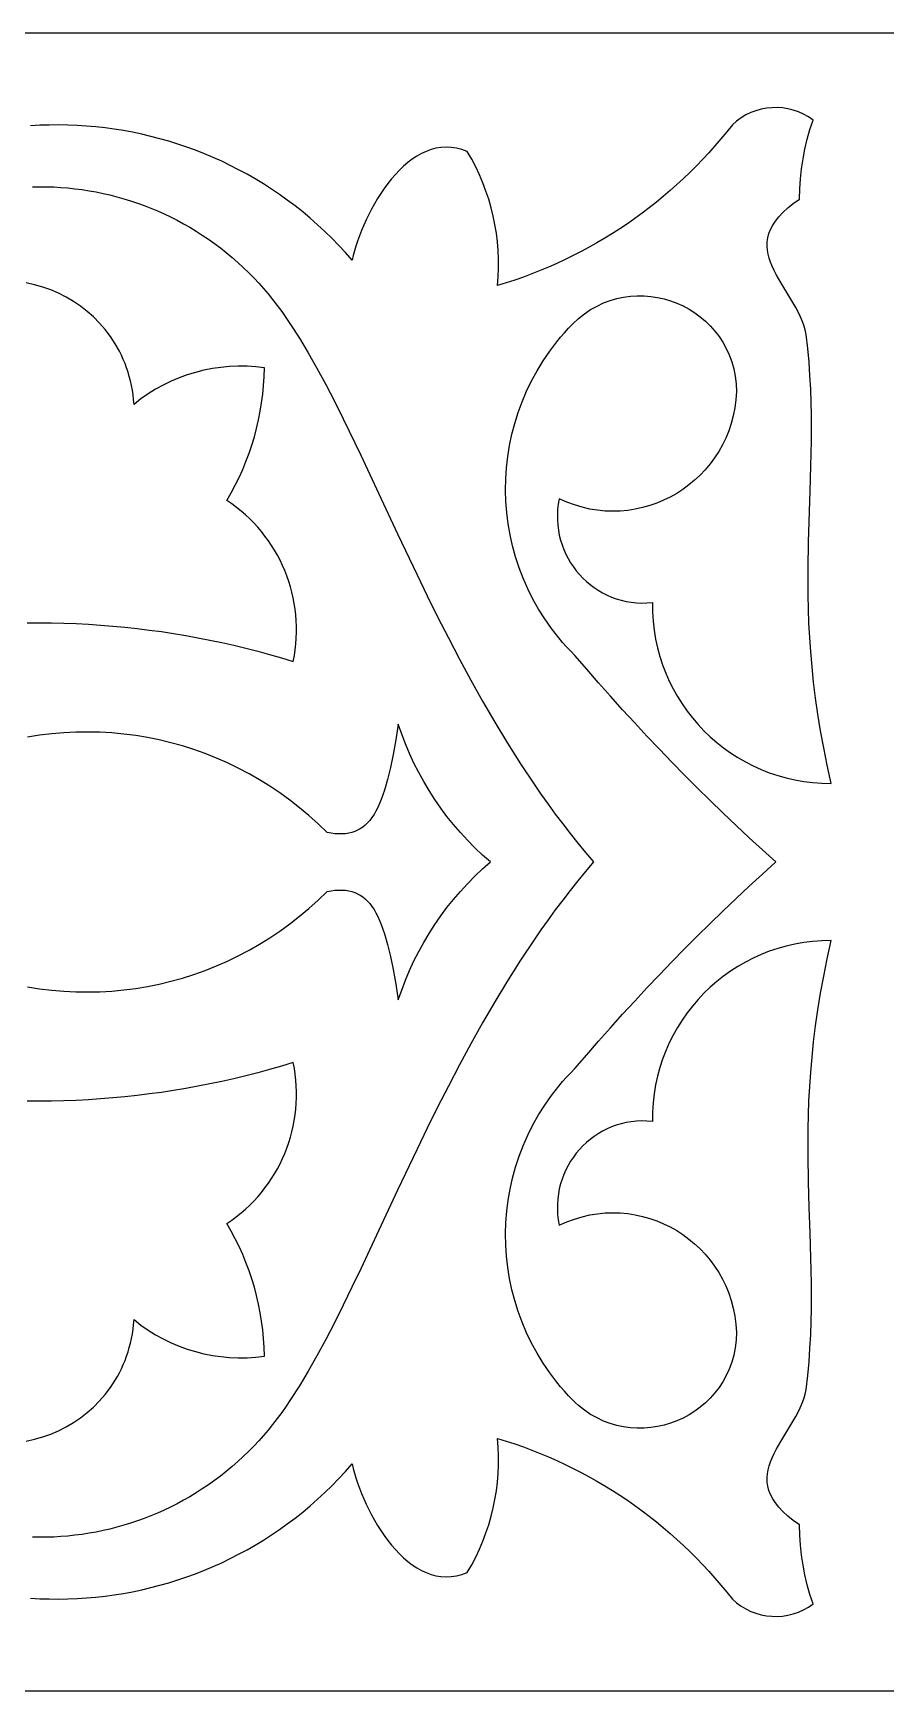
# Model space of a CAD drawing. Extents: x -364 to 370, y 80 to 163.
# Drawn here: x -162.1 to -119.3, y 80.4 to 163.4 of the extents above; entities that cross this region are included whole.
import ezdxf

# ---------------------------------------------------------------- set-up
doc = ezdxf.new("R2010")
doc.units = 0
doc.layers.add('LAYER_1', color=18, linetype='CONTINUOUS')

msp = doc.modelspace()

# ---------------------------------------------------------------- linework, layer by layer
at = {"layer": 'LAYER_1'}
msp.add_lwpolyline([(-364.203, 80.388), (-241.776, 80.388), (-119.349, 80.388), (3.079, 80.388), (125.506, 80.388), (247.933, 80.388), (370.36, 80.388), (370.36, 163.388), (247.933, 163.388), (125.506, 163.388), (3.079, 163.388), (-119.349, 163.388), (-241.776, 163.388), (-364.203, 163.388)], close=True, dxfattribs=at)
for points in [[(-162.187, 85.029), (-161.72, 85.003), (-161.252, 84.988), (-160.785, 84.984), (-160.318, 84.991), (-159.851, 85.009), (-159.385, 85.039), (-158.92, 85.08), (-158.456, 85.131), (-157.993, 85.194), (-157.532, 85.268), (-157.072, 85.353), (-156.614, 85.448), (-156.158, 85.555), (-155.705, 85.673), (-155.254, 85.802), (-154.805, 85.942), (-154.36, 86.092), (-153.918, 86.254), (-153.479, 86.426), (-153.044, 86.61), (-152.613, 86.804), (-152.186, 87.009), (-151.763, 87.225), (-151.344, 87.452), (-150.93, 87.69), (-150.521, 87.938), (-150.117, 88.197), (-149.719, 88.467), (-149.325, 88.748), (-148.938, 89.039), (-148.556, 89.341), (-148.181, 89.654), (-147.812, 89.978), (-147.45, 90.312), (-147.094, 90.657), (-146.745, 91.012), (-146.404, 91.378), (-146.07, 91.755), (-146.02, 91.529), (-145.96, 91.293), (-145.888, 91.048), (-145.806, 90.795), (-145.714, 90.537), (-145.612, 90.274), (-145.501, 90.007), (-145.38, 89.738), (-145.249, 89.469), (-145.11, 89.201), (-144.962, 88.935), (-144.806, 88.672), (-144.642, 88.415), (-144.47, 88.164), (-144.29, 87.921), (-144.103, 87.686), (-143.908, 87.463), (-143.707, 87.251), (-143.499, 87.053), (-143.285, 86.869), (-143.065, 86.702), (-142.839, 86.552), (-142.607, 86.421), (-142.37, 86.31), (-142.127, 86.22), (-141.88, 86.154), (-141.629, 86.112), (-141.373, 86.097), (-141.113, 86.108), (-140.849, 86.148), (-140.581, 86.217), (-140.311, 86.318), (-140.092, 86.7), (-139.888, 87.089), (-139.702, 87.484), (-139.531, 87.887), (-139.377, 88.295), (-139.24, 88.708), (-139.119, 89.126), (-139.015, 89.549), (-138.928, 89.976), (-138.857, 90.406), (-138.804, 90.838), (-138.769, 91.273), (-138.75, 91.71), (-138.749, 92.148), (-138.766, 92.587), (-138.801, 93.026), (-138.365, 92.892), (-137.933, 92.75), (-137.504, 92.6), (-137.079, 92.441), (-136.658, 92.274), (-136.24, 92.1), (-135.826, 91.917), (-135.416, 91.727), (-135.01, 91.528), (-134.609, 91.322), (-134.211, 91.109), (-133.818, 90.887), (-133.429, 90.658), (-133.045, 90.422), (-132.666, 90.178), (-132.291, 89.927), (-131.922, 89.669), (-131.557, 89.404), (-131.197, 89.131), (-130.843, 88.852), (-130.494, 88.565), (-130.15, 88.272), (-129.812, 87.972), (-129.48, 87.665), (-129.153, 87.352), (-128.832, 87.032), (-128.517, 86.705), (-128.208, 86.372), (-127.906, 86.033), (-127.609, 85.687), (-127.319, 85.335), (-127.036, 84.977), (-126.821, 84.791), (-126.593, 84.627), (-126.355, 84.486), (-126.108, 84.367), (-125.853, 84.271), (-125.592, 84.198), (-125.326, 84.147), (-125.058, 84.12), (-124.788, 84.116), (-124.519, 84.135), (-124.251, 84.177), (-123.987, 84.242), (-123.728, 84.331), (-123.475, 84.444), (-123.23, 84.58), (-122.994, 84.739), (-123.151, 85.219), (-123.288, 85.703), (-123.403, 86.193), (-123.498, 86.687), (-123.573, 87.185), (-123.626, 87.686), (-123.658, 88.189), (-123.669, 88.693), (-123.986, 88.919), (-124.263, 89.142), (-124.503, 89.362), (-124.707, 89.58), (-124.878, 89.795), (-125.016, 90.008), (-125.125, 90.218), (-125.204, 90.427), (-125.257, 90.635), (-125.286, 90.841), (-125.291, 91.046), (-125.276, 91.25), (-125.241, 91.453), (-125.188, 91.656), (-125.12, 91.858), (-125.038, 92.061), (-124.944, 92.264), (-124.84, 92.467), (-124.609, 92.875), (-124.358, 93.287), (-124.103, 93.705), (-123.859, 94.131), (-123.745, 94.347), (-123.639, 94.566), (-123.543, 94.788), (-123.458, 95.012), (-123.387, 95.24), (-123.332, 95.471), (-123.256, 96.173), (-123.195, 96.863), (-123.148, 97.54), (-123.114, 98.208), (-123.091, 98.866), (-123.079, 99.516), (-123.079, 100.799), (-123.103, 102.066), (-123.143, 103.328), (-123.187, 104.595), (-123.224, 105.877), (-123.246, 107.186), (-123.248, 107.854), (-123.242, 108.531), (-123.226, 109.221), (-123.201, 109.924), (-123.163, 110.641), (-123.112, 111.373), (-123.047, 112.123), (-122.967, 112.89), (-122.87, 113.677), (-122.754, 114.485), (-122.619, 115.315), (-122.463, 116.169), (-122.286, 117.047), (-122.085, 117.952), (-122.549, 117.943), (-123.007, 117.911), (-123.459, 117.856), (-123.903, 117.779), (-124.339, 117.679), (-124.767, 117.559), (-125.186, 117.418), (-125.596, 117.257), (-125.995, 117.076), (-126.383, 116.877), (-126.761, 116.659), (-127.126, 116.423), (-127.479, 116.171), (-127.819, 115.902), (-128.145, 115.617), (-128.457, 115.316), (-128.754, 115.001), (-129.036, 114.671), (-129.302, 114.328), (-129.551, 113.972), (-129.783, 113.604), (-129.998, 113.223), (-130.194, 112.832), (-130.372, 112.43), (-130.53, 112.017), (-130.668, 111.595), (-130.785, 111.164), (-130.882, 110.725), (-130.956, 110.278), (-131.008, 109.824), (-131.038, 109.363), (-131.044, 108.897), (-131.314, 108.917), (-131.582, 108.921), (-131.845, 108.908), (-132.103, 108.88), (-132.357, 108.837), (-132.605, 108.778), (-132.848, 108.706), (-133.084, 108.62), (-133.313, 108.52), (-133.535, 108.408), (-133.75, 108.283), (-133.956, 108.147), (-134.154, 107.999), (-134.343, 107.84), (-134.523, 107.671), (-134.692, 107.493), (-134.852, 107.305), (-135, 107.108), (-135.138, 106.902), (-135.264, 106.689), (-135.378, 106.469), (-135.479, 106.242), (-135.568, 106.008), (-135.643, 105.768), (-135.704, 105.524), (-135.751, 105.274), (-135.783, 105.02), (-135.8, 104.762), (-135.801, 104.5), (-135.787, 104.236), (-135.755, 103.969), (-135.707, 103.7), (-135.329, 103.869), (-134.947, 104.011), (-134.564, 104.126), (-134.179, 104.214), (-133.794, 104.277), (-133.41, 104.315), (-133.028, 104.328), (-132.648, 104.317), (-132.273, 104.282), (-131.901, 104.225), (-131.536, 104.145), (-131.177, 104.043), (-130.825, 103.921), (-130.482, 103.777), (-130.148, 103.614), (-129.824, 103.431), (-129.512, 103.23), (-129.212, 103.01), (-128.925, 102.772), (-128.653, 102.518), (-128.395, 102.247), (-128.153, 101.959), (-127.929, 101.657), (-127.722, 101.339), (-127.534, 101.007), (-127.367, 100.662), (-127.219, 100.303), (-127.094, 99.932), (-126.992, 99.549), (-126.913, 99.155), (-126.858, 98.75), (-126.829, 98.334), (-126.848, 97.939), (-126.895, 97.558), (-126.97, 97.19), (-127.07, 96.837), (-127.195, 96.498), (-127.343, 96.175), (-127.513, 95.867), (-127.704, 95.576), (-127.914, 95.302), (-128.142, 95.046), (-128.387, 94.807), (-128.647, 94.588), (-128.921, 94.387), (-129.207, 94.206), (-129.505, 94.046), (-129.814, 93.906), (-130.13, 93.787), (-130.455, 93.691), (-130.785, 93.617), (-131.12, 93.566), (-131.459, 93.538), (-131.8, 93.535), (-132.141, 93.556), (-132.482, 93.602), (-132.821, 93.674), (-133.157, 93.773), (-133.489, 93.898), (-133.814, 94.051), (-134.133, 94.231), (-134.443, 94.44), (-134.744, 94.678), (-134.89, 94.808), (-135.033, 94.945), (-135.242, 95.164), (-135.444, 95.386), (-135.64, 95.613), (-135.828, 95.843), (-136.186, 96.313), (-136.517, 96.798), (-136.82, 97.294), (-137.098, 97.802), (-137.348, 98.32), (-137.571, 98.847), (-137.768, 99.383), (-137.938, 99.925), (-138.081, 100.474), (-138.198, 101.028), (-138.287, 101.585), (-138.35, 102.146), (-138.387, 102.708), (-138.396, 103.272), (-138.379, 103.835), (-138.335, 104.397), (-138.265, 104.956), (-138.167, 105.513), (-138.043, 106.065), (-137.893, 106.611), (-137.716, 107.151), (-137.512, 107.684), (-137.281, 108.208), (-137.024, 108.723), (-136.74, 109.227), (-136.429, 109.719), (-136.092, 110.199), (-135.728, 110.665), (-135.536, 110.892), (-135.338, 111.116), (-135.133, 111.336), (-134.921, 111.551), (-134.333, 112.237), (-133.74, 112.917), (-133.142, 113.592), (-132.537, 114.262), (-131.928, 114.927), (-131.312, 115.587), (-130.692, 116.241), (-130.065, 116.89), (-129.434, 117.534), (-128.797, 118.172), (-128.154, 118.805), (-127.506, 119.433), (-126.853, 120.055), (-126.195, 120.672), (-125.531, 121.283), (-124.863, 121.888), (-125.531, 122.493), (-126.195, 123.104), (-126.853, 123.721), (-127.506, 124.343), (-128.154, 124.971), (-128.797, 125.604), (-129.434, 126.242), (-130.065, 126.886), (-130.692, 127.535), (-131.312, 128.189), (-131.928, 128.849), (-132.537, 129.514), (-133.142, 130.184), (-133.74, 130.859), (-134.333, 131.539), (-134.921, 132.225), (-135.133, 132.44), (-135.338, 132.66), (-135.536, 132.884), (-135.728, 133.111), (-136.092, 133.577), (-136.429, 134.057), (-136.74, 134.549), (-137.024, 135.053), (-137.281, 135.568), (-137.512, 136.092), (-137.716, 136.625), (-137.893, 137.165), (-138.043, 137.711), (-138.167, 138.263), (-138.265, 138.82), (-138.335, 139.379), (-138.379, 139.941), (-138.396, 140.504), (-138.387, 141.068), (-138.35, 141.63), (-138.287, 142.191), (-138.198, 142.748), (-138.081, 143.302), (-137.938, 143.851), (-137.768, 144.393), (-137.571, 144.929), (-137.348, 145.456), (-137.098, 145.974), (-136.82, 146.482), (-136.517, 146.978), (-136.186, 147.462), (-135.828, 147.933), (-135.64, 148.163), (-135.444, 148.39), (-135.242, 148.612), (-135.033, 148.831), (-134.744, 149.098), (-134.443, 149.336), (-134.133, 149.545), (-133.814, 149.725), (-133.489, 149.878), (-133.157, 150.003), (-132.821, 150.102), (-132.482, 150.174), (-132.141, 150.22), (-131.8, 150.241), (-131.459, 150.238), (-131.12, 150.21), (-130.785, 150.159), (-130.455, 150.085), (-130.13, 149.989), (-129.814, 149.87), (-129.505, 149.73), (-129.207, 149.57), (-128.921, 149.389), (-128.647, 149.188), (-128.387, 148.969), (-128.142, 148.73), (-127.914, 148.474), (-127.704, 148.2), (-127.513, 147.909), (-127.343, 147.601), (-127.195, 147.278), (-127.07, 146.939), (-126.97, 146.586), (-126.895, 146.218), (-126.848, 145.836), (-126.829, 145.442), (-126.858, 145.026), (-126.913, 144.621), (-126.992, 144.227), (-127.094, 143.844), (-127.219, 143.473), (-127.367, 143.114), (-127.534, 142.769), (-127.722, 142.437), (-127.929, 142.119), (-128.153, 141.817), (-128.395, 141.529), (-128.653, 141.258), (-128.925, 141.003), (-129.212, 140.766), (-129.512, 140.546), (-129.824, 140.345), (-130.148, 140.162), (-130.482, 139.999), (-130.825, 139.855), (-131.177, 139.733), (-131.536, 139.631), (-131.901, 139.551), (-132.273, 139.494), (-132.648, 139.459), (-133.028, 139.448), (-133.41, 139.461), (-133.794, 139.499), (-134.179, 139.561), (-134.564, 139.65), (-134.947, 139.765), (-135.329, 139.907), (-135.707, 140.076), (-135.755, 139.807), (-135.787, 139.54), (-135.801, 139.276), (-135.8, 139.014), (-135.783, 138.756), (-135.751, 138.502), (-135.704, 138.252), (-135.643, 138.007), (-135.568, 137.768), (-135.479, 137.534), (-135.378, 137.307), (-135.264, 137.087), (-135.138, 136.874), (-135, 136.668), (-134.852, 136.471), (-134.692, 136.283), (-134.523, 136.105), (-134.343, 135.936), (-134.154, 135.777), (-133.956, 135.629), (-133.75, 135.493), (-133.535, 135.368), (-133.313, 135.256), (-133.084, 135.156), (-132.848, 135.07), (-132.605, 134.998), (-132.357, 134.939), (-132.103, 134.896), (-131.845, 134.868), (-131.582, 134.855), (-131.314, 134.859), (-131.044, 134.879), (-131.038, 134.413), (-131.008, 133.952), (-130.956, 133.498), (-130.882, 133.051), (-130.785, 132.612), (-130.668, 132.181), (-130.53, 131.759), (-130.372, 131.346), (-130.194, 130.944), (-129.998, 130.552), (-129.783, 130.172), (-129.551, 129.804), (-129.302, 129.448), (-129.036, 129.104), (-128.754, 128.775), (-128.457, 128.46), (-128.145, 128.159), (-127.819, 127.874), (-127.479, 127.605), (-127.126, 127.352), (-126.761, 127.117), (-126.383, 126.899), (-125.995, 126.7), (-125.596, 126.519), (-125.186, 126.358), (-124.767, 126.217), (-124.339, 126.097), (-123.903, 125.997), (-123.459, 125.92), (-123.007, 125.865), (-122.549, 125.833), (-122.085, 125.824), (-122.286, 126.729), (-122.463, 127.607), (-122.619, 128.46), (-122.754, 129.291), (-122.87, 130.099), (-122.967, 130.886), (-123.047, 131.653), (-123.112, 132.403), (-123.163, 133.135), (-123.201, 133.852), (-123.226, 134.555), (-123.242, 135.244), (-123.246, 136.59), (-123.224, 137.899), (-123.143, 140.448), (-123.103, 141.71), (-123.079, 142.977), (-123.075, 143.616), (-123.079, 144.26), (-123.091, 144.91), (-123.114, 145.568), (-123.148, 146.236), (-123.195, 146.913), (-123.256, 147.602), (-123.332, 148.305), (-123.387, 148.536), (-123.458, 148.764), (-123.543, 148.988), (-123.639, 149.21), (-123.745, 149.429), (-123.859, 149.645), (-124.103, 150.071), (-124.358, 150.489), (-124.609, 150.901), (-124.84, 151.309), (-124.944, 151.512), (-125.038, 151.715), (-125.12, 151.918), (-125.188, 152.12), (-125.241, 152.323), (-125.276, 152.526), (-125.291, 152.73), (-125.286, 152.935), (-125.257, 153.141), (-125.204, 153.349), (-125.125, 153.558), (-125.016, 153.768), (-124.878, 153.981), (-124.707, 154.196), (-124.503, 154.414), (-124.263, 154.634), (-123.986, 154.857), (-123.669, 155.083), (-123.658, 155.587), (-123.626, 156.09), (-123.573, 156.591), (-123.498, 157.089), (-123.403, 157.583), (-123.288, 158.072), (-123.151, 158.557), (-122.994, 159.037), (-123.23, 159.196), (-123.475, 159.332), (-123.728, 159.445), (-123.987, 159.534), (-124.251, 159.599), (-124.519, 159.641), (-124.788, 159.66), (-125.058, 159.656), (-125.326, 159.628), (-125.592, 159.578), (-125.853, 159.505), (-126.108, 159.409), (-126.355, 159.29), (-126.593, 159.149), (-126.821, 158.985), (-127.036, 158.799), (-127.319, 158.441), (-127.609, 158.089), (-127.906, 157.743), (-128.208, 157.404), (-128.517, 157.071), (-128.832, 156.744), (-129.153, 156.424), (-129.48, 156.111), (-129.812, 155.804), (-130.15, 155.504), (-130.494, 155.211), (-130.843, 154.924), (-131.197, 154.645), (-131.557, 154.372), (-131.922, 154.107), (-132.291, 153.849), (-132.666, 153.598), (-133.045, 153.354), (-133.429, 153.118), (-133.818, 152.889), (-134.211, 152.667), (-134.609, 152.454), (-135.01, 152.248), (-135.416, 152.049), (-135.826, 151.859), (-136.24, 151.676), (-136.658, 151.501), (-137.079, 151.335), (-137.504, 151.176), (-137.933, 151.026), (-138.365, 150.884), (-138.801, 150.75), (-138.766, 151.189), (-138.749, 151.628), (-138.75, 152.066), (-138.769, 152.503), (-138.804, 152.938), (-138.857, 153.37), (-138.928, 153.8), (-139.015, 154.227), (-139.119, 154.65), (-139.24, 155.068), (-139.377, 155.481), (-139.531, 155.889), (-139.702, 156.292), (-139.888, 156.687), (-140.092, 157.076), (-140.311, 157.457), (-140.581, 157.559), (-140.849, 157.628), (-141.113, 157.668), (-141.373, 157.679), (-141.629, 157.663), (-141.88, 157.622), (-142.127, 157.555), (-142.37, 157.466), (-142.607, 157.355), (-142.839, 157.224), (-143.065, 157.074), (-143.285, 156.907), (-143.499, 156.723), (-143.707, 156.525), (-143.908, 156.313), (-144.103, 156.09), (-144.29, 155.855), (-144.47, 155.612), (-144.642, 155.361), (-144.806, 155.104), (-144.962, 154.841), (-145.11, 154.575), (-145.249, 154.307), (-145.38, 154.038), (-145.501, 153.769), (-145.612, 153.502), (-145.714, 153.239), (-145.806, 152.98), (-145.888, 152.728), (-145.96, 152.483), (-146.02, 152.247), (-146.07, 152.021), (-146.404, 152.398), (-146.745, 152.764), (-147.094, 153.119), (-147.45, 153.464), (-147.812, 153.798), (-148.181, 154.122), (-148.556, 154.435), (-148.938, 154.737), (-149.325, 155.028), (-149.719, 155.309), (-150.117, 155.579), (-150.521, 155.838), (-150.93, 156.086), (-151.344, 156.324), (-151.763, 156.551), (-152.186, 156.767), (-152.613, 156.972), (-153.044, 157.166), (-153.479, 157.35), (-153.918, 157.522), (-154.36, 157.684), (-154.805, 157.834), (-155.254, 157.974), (-155.705, 158.103), (-156.158, 158.221), (-156.614, 158.328), (-157.072, 158.423), (-157.532, 158.508), (-157.993, 158.582), (-158.456, 158.645), (-158.92, 158.696), (-159.385, 158.737), (-159.851, 158.767), (-160.318, 158.785), (-160.785, 158.792), (-161.252, 158.788), (-161.72, 158.773), (-162.187, 158.747)], [(-162.092, 155.695), (-161.736, 155.701), (-161.38, 155.698), (-161.025, 155.686), (-160.67, 155.666), (-160.315, 155.637), (-159.961, 155.599), (-159.608, 155.554), (-159.256, 155.499), (-158.905, 155.436), (-158.555, 155.365), (-158.207, 155.285), (-157.86, 155.197), (-157.516, 155.1), (-157.173, 154.995), (-156.832, 154.881), (-156.494, 154.759), (-156.159, 154.628), (-155.825, 154.489), (-155.495, 154.341), (-155.168, 154.185), (-154.844, 154.021), (-154.523, 153.847), (-154.206, 153.666), (-153.892, 153.476), (-153.582, 153.278), (-153.276, 153.071), (-152.974, 152.855), (-152.676, 152.632), (-152.383, 152.4), (-152.095, 152.159), (-151.811, 151.91), (-151.533, 151.652), (-151.259, 151.387), (-150.991, 151.112), (-150.755, 150.867), (-150.521, 150.609), (-150.29, 150.339), (-150.06, 150.055), (-149.833, 149.76), (-149.607, 149.453), (-149.159, 148.805), (-148.716, 148.113), (-148.277, 147.379), (-147.84, 146.608), (-147.404, 145.799), (-146.968, 144.958), (-146.53, 144.084), (-145.646, 142.253), (-144.74, 140.326), (-143.803, 138.323), (-142.825, 136.262), (-142.318, 135.217), (-141.796, 134.164), (-141.26, 133.108), (-140.707, 132.049), (-140.135, 130.99), (-139.545, 129.935), (-138.935, 128.885), (-138.303, 127.842), (-137.648, 126.81), (-136.97, 125.79), (-136.621, 125.286), (-136.266, 124.786), (-135.904, 124.29), (-135.535, 123.799), (-135.159, 123.313), (-134.776, 122.832), (-134.386, 122.357), (-133.989, 121.888), (-134.386, 121.419), (-134.776, 120.944), (-135.159, 120.463), (-135.535, 119.977), (-135.904, 119.486), (-136.266, 118.99), (-136.621, 118.49), (-136.97, 117.986), (-137.648, 116.966), (-138.303, 115.934), (-138.935, 114.891), (-139.545, 113.841), (-140.135, 112.786), (-140.707, 111.727), (-141.26, 110.668), (-141.796, 109.612), (-142.318, 108.559), (-142.825, 107.514), (-143.803, 105.453), (-144.74, 103.45), (-145.646, 101.523), (-146.09, 100.594), (-146.53, 99.692), (-146.968, 98.818), (-147.404, 97.976), (-147.84, 97.168), (-148.277, 96.396), (-148.716, 95.663), (-149.159, 94.971), (-149.382, 94.642), (-149.607, 94.323), (-149.833, 94.016), (-150.06, 93.721), (-150.29, 93.437), (-150.521, 93.167), (-150.755, 92.909), (-150.991, 92.664), (-151.259, 92.389), (-151.533, 92.124), (-151.811, 91.866), (-152.095, 91.617), (-152.383, 91.376), (-152.676, 91.144), (-152.974, 90.921), (-153.276, 90.705), (-153.582, 90.498), (-153.892, 90.3), (-154.206, 90.11), (-154.523, 89.928), (-154.844, 89.755), (-155.168, 89.591), (-155.495, 89.435), (-155.825, 89.287), (-156.159, 89.148), (-156.494, 89.017), (-156.832, 88.895), (-157.173, 88.781), (-157.516, 88.676), (-157.86, 88.579), (-158.207, 88.491), (-158.555, 88.411), (-158.905, 88.339), (-159.256, 88.277), (-159.608, 88.222), (-159.961, 88.177), (-160.315, 88.139), (-160.67, 88.11), (-161.025, 88.09), (-161.38, 88.078), (-161.736, 88.075), (-162.092, 88.081)], [(-162.36, 133.859), (-161.745, 133.863), (-161.131, 133.858), (-160.518, 133.845), (-159.904, 133.822), (-159.291, 133.791), (-158.679, 133.751), (-158.067, 133.702), (-157.456, 133.645), (-156.846, 133.579), (-156.237, 133.504), (-155.628, 133.421), (-155.021, 133.329), (-154.415, 133.228), (-153.81, 133.119), (-153.207, 133.001), (-152.605, 132.874), (-152.004, 132.738), (-151.405, 132.594), (-150.808, 132.441), (-150.213, 132.28), (-149.62, 132.11), (-149.028, 131.932), (-148.973, 132.224), (-148.929, 132.517), (-148.897, 132.809), (-148.876, 133.101), (-148.865, 133.393), (-148.866, 133.683), (-148.878, 133.973), (-148.9, 134.26), (-148.933, 134.547), (-148.977, 134.831), (-149.03, 135.112), (-149.095, 135.391), (-149.169, 135.667), (-149.253, 135.94), (-149.348, 136.21), (-149.452, 136.475), (-149.565, 136.737), (-149.689, 136.994), (-149.821, 137.247), (-149.964, 137.495), (-150.115, 137.737), (-150.275, 137.975), (-150.445, 138.206), (-150.623, 138.431), (-150.81, 138.651), (-151.006, 138.863), (-151.21, 139.069), (-151.423, 139.267), (-151.644, 139.458), (-151.873, 139.642), (-152.11, 139.817), (-152.355, 139.984), (-152.137, 140.364), (-151.932, 140.75), (-151.74, 141.143), (-151.561, 141.541), (-151.395, 141.944), (-151.242, 142.351), (-151.103, 142.764), (-150.977, 143.181), (-150.865, 143.601), (-150.767, 144.026), (-150.682, 144.453), (-150.611, 144.883), (-150.554, 145.316), (-150.511, 145.751), (-150.482, 146.188), (-150.467, 146.626), (-150.905, 146.678), (-151.344, 146.706), (-151.781, 146.711), (-152.217, 146.694), (-152.65, 146.654), (-153.079, 146.592), (-153.505, 146.508), (-153.925, 146.402), (-154.34, 146.275), (-154.747, 146.127), (-155.147, 145.957), (-155.539, 145.767), (-155.921, 145.556), (-156.293, 145.325), (-156.654, 145.074), (-157.004, 144.803), (-157.023, 145.045), (-157.051, 145.284), (-157.086, 145.52), (-157.129, 145.751), (-157.18, 145.979), (-157.238, 146.203), (-157.303, 146.422), (-157.375, 146.638), (-157.454, 146.849), (-157.54, 147.056), (-157.633, 147.258), (-157.731, 147.457), (-157.948, 147.839), (-158.187, 148.203), (-158.449, 148.548), (-158.731, 148.873), (-159.033, 149.177), (-159.353, 149.459), (-159.689, 149.72), (-160.041, 149.959), (-160.407, 150.174), (-160.785, 150.365), (-161.175, 150.532), (-161.575, 150.674), (-161.983, 150.79), (-162.398, 150.88)], [(-162.331, 115.638), (-161.729, 115.543), (-161.126, 115.47), (-160.522, 115.418), (-159.918, 115.389), (-159.315, 115.381), (-158.712, 115.394), (-158.112, 115.429), (-157.514, 115.485), (-156.918, 115.562), (-156.326, 115.66), (-155.738, 115.779), (-155.154, 115.919), (-154.576, 116.079), (-154.003, 116.26), (-153.437, 116.462), (-152.877, 116.683), (-152.325, 116.925), (-151.78, 117.186), (-151.244, 117.468), (-150.718, 117.769), (-150.2, 118.09), (-149.693, 118.43), (-149.197, 118.79), (-148.712, 119.169), (-148.24, 119.567), (-147.779, 119.984), (-147.332, 120.419), (-147.132, 120.452), (-146.94, 120.473), (-146.756, 120.483), (-146.58, 120.482), (-146.411, 120.47), (-146.25, 120.446), (-146.096, 120.41), (-145.949, 120.361), (-145.808, 120.301), (-145.674, 120.227), (-145.546, 120.141), (-145.423, 120.042), (-145.306, 119.929), (-145.194, 119.804), (-145.087, 119.664), (-144.984, 119.51), (-144.886, 119.343), (-144.793, 119.16), (-144.703, 118.964), (-144.617, 118.752), (-144.534, 118.526), (-144.454, 118.284), (-144.303, 117.754), (-144.16, 117.16), (-144.025, 116.501), (-143.895, 115.774), (-143.768, 114.979), (-143.597, 115.479), (-143.408, 115.973), (-143.203, 116.458), (-142.982, 116.936), (-142.745, 117.404), (-142.492, 117.864), (-142.224, 118.315), (-141.94, 118.756), (-141.642, 119.187), (-141.329, 119.607), (-141.001, 120.017), (-140.66, 120.415), (-140.304, 120.802), (-139.935, 121.176), (-139.552, 121.539), (-139.156, 121.888), (-139.552, 122.237), (-139.935, 122.6), (-140.304, 122.974), (-140.66, 123.361), (-141.001, 123.759), (-141.329, 124.169), (-141.642, 124.589), (-141.94, 125.02), (-142.224, 125.461), (-142.492, 125.912), (-142.745, 126.372), (-142.982, 126.84), (-143.203, 127.318), (-143.408, 127.803), (-143.597, 128.296), (-143.768, 128.797), (-143.895, 128.002), (-144.025, 127.275), (-144.16, 126.616), (-144.303, 126.022), (-144.454, 125.492), (-144.534, 125.25), (-144.617, 125.024), (-144.703, 124.812), (-144.793, 124.616), (-144.886, 124.433), (-144.984, 124.266), (-145.087, 124.112), (-145.194, 123.972), (-145.306, 123.846), (-145.423, 123.734), (-145.546, 123.635), (-145.674, 123.549), (-145.808, 123.475), (-145.949, 123.415), (-146.096, 123.366), (-146.25, 123.33), (-146.411, 123.306), (-146.58, 123.293), (-146.756, 123.293), (-146.94, 123.303), (-147.132, 123.324), (-147.332, 123.357), (-147.779, 123.792), (-148.24, 124.209), (-148.712, 124.607), (-149.197, 124.986), (-149.693, 125.346), (-150.2, 125.686), (-150.718, 126.007), (-151.244, 126.308), (-151.78, 126.59), (-152.325, 126.851), (-152.877, 127.093), (-153.437, 127.314), (-154.003, 127.516), (-154.576, 127.697), (-155.154, 127.857), (-155.738, 127.997), (-156.326, 128.116), (-156.918, 128.214), (-157.514, 128.291), (-158.112, 128.347), (-158.712, 128.382), (-159.315, 128.395), (-159.918, 128.387), (-160.522, 128.358), (-161.126, 128.306), (-161.729, 128.233), (-162.331, 128.138)], [(-162.398, 92.896), (-161.983, 92.986), (-161.575, 93.102), (-161.175, 93.244), (-160.785, 93.411), (-160.407, 93.602), (-160.041, 93.817), (-159.689, 94.056), (-159.353, 94.317), (-159.033, 94.599), (-158.731, 94.903), (-158.449, 95.228), (-158.187, 95.573), (-157.948, 95.937), (-157.836, 96.126), (-157.731, 96.319), (-157.633, 96.517), (-157.54, 96.72), (-157.454, 96.927), (-157.375, 97.138), (-157.303, 97.354), (-157.238, 97.573), (-157.18, 97.797), (-157.129, 98.025), (-157.086, 98.256), (-157.051, 98.491), (-157.023, 98.731), (-157.004, 98.973), (-156.654, 98.702), (-156.293, 98.451), (-155.921, 98.22), (-155.539, 98.009), (-155.147, 97.819), (-154.747, 97.649), (-154.34, 97.501), (-153.925, 97.374), (-153.505, 97.268), (-153.079, 97.184), (-152.65, 97.122), (-152.217, 97.082), (-151.781, 97.065), (-151.344, 97.07), (-150.905, 97.098), (-150.467, 97.15), (-150.482, 97.588), (-150.511, 98.025), (-150.554, 98.46), (-150.611, 98.893), (-150.682, 99.323), (-150.767, 99.75), (-150.865, 100.175), (-150.977, 100.595), (-151.103, 101.012), (-151.242, 101.424), (-151.395, 101.832), (-151.561, 102.235), (-151.74, 102.633), (-151.932, 103.026), (-152.137, 103.412), (-152.355, 103.792), (-152.11, 103.959), (-151.873, 104.134), (-151.644, 104.318), (-151.423, 104.509), (-151.21, 104.707), (-151.006, 104.913), (-150.81, 105.125), (-150.623, 105.345), (-150.445, 105.57), (-150.275, 105.801), (-150.115, 106.039), (-149.964, 106.281), (-149.821, 106.529), (-149.689, 106.782), (-149.565, 107.039), (-149.452, 107.301), (-149.348, 107.566), (-149.253, 107.836), (-149.169, 108.109), (-149.095, 108.385), (-149.03, 108.664), (-148.977, 108.945), (-148.933, 109.229), (-148.9, 109.515), (-148.878, 109.803), (-148.866, 110.093), (-148.865, 110.383), (-148.876, 110.675), (-148.897, 110.967), (-148.929, 111.259), (-148.973, 111.552), (-149.028, 111.844), (-149.62, 111.666), (-150.213, 111.496), (-150.808, 111.334), (-151.405, 111.182), (-152.004, 111.038), (-152.605, 110.902), (-153.207, 110.775), (-153.81, 110.657), (-154.415, 110.548), (-155.021, 110.447), (-155.628, 110.355), (-156.237, 110.272), (-156.846, 110.197), (-157.456, 110.131), (-158.067, 110.073), (-158.679, 110.025), (-159.291, 109.985), (-159.904, 109.954), (-160.518, 109.931), (-161.131, 109.918), (-161.745, 109.913), (-162.36, 109.917)]]:
    msp.add_lwpolyline(points, dxfattribs=at)

doc.saveas('drawing.dxf')
